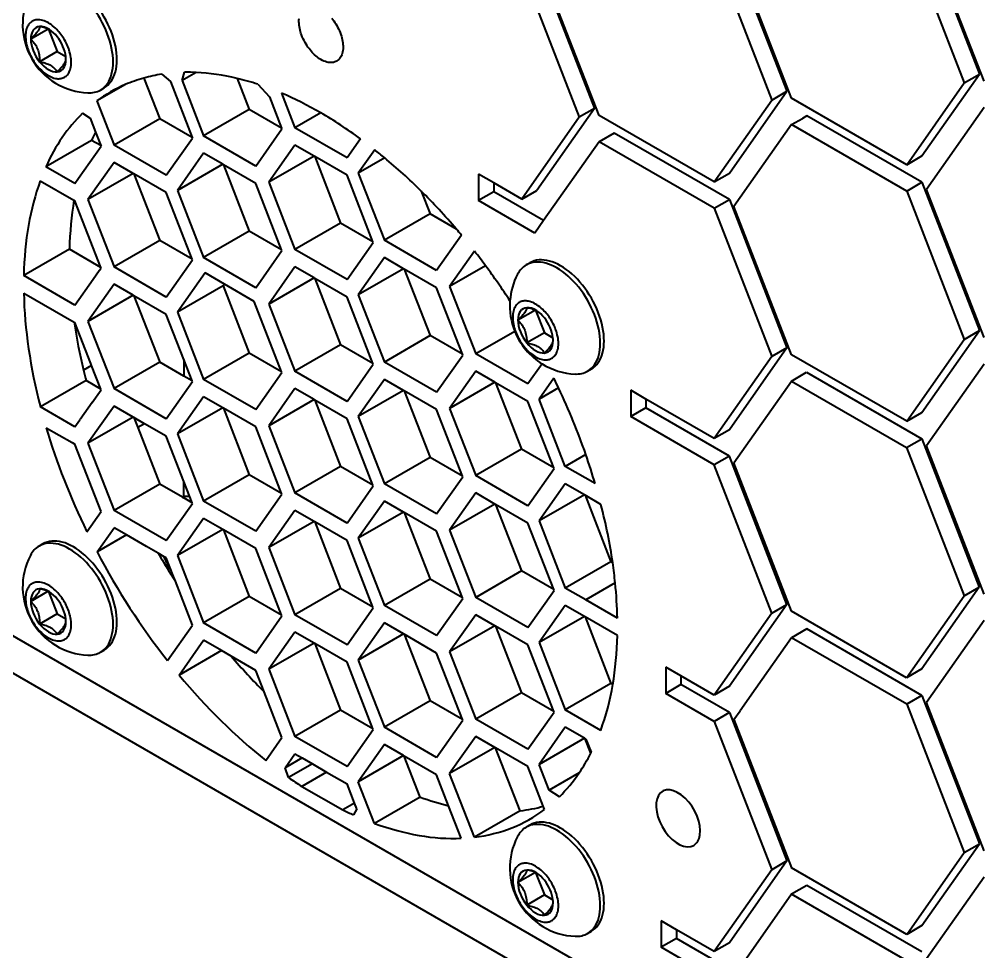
# Model space of a CAD drawing. Header units: millimetres. Extents: x 15 to 415, y 5 to 292.
# Drawn here: x 309.72 to 315.31, y 57.79 to 63.2 of the extents above; entities that cross this region are included whole.
import ezdxf

# ---------------------------------------------------------------- set-up
doc = ezdxf.new("R2010")
doc.units = ezdxf.units.MM
doc.layers.add('Geometries', color=7, linetype='Continuous')

msp = doc.modelspace()

# ---------------------------------------------------------------- linework, layer by layer
at = {"layer": 'Geometries', "linetype": 'Continuous', "lineweight": 40}
for p, q in [((316.4395, 55.5024), (301.0776, 64.3716)), ((314.958, 63.7461), (315.2923, 62.8846)), ((315.3187, 62.8438), (314.9845, 63.7053)), ((314.8696, 63.695), (315.2039, 62.8335)), ((313.7521, 63.5952), (314.0863, 62.7337)), ((313.8404, 63.6462), (314.1747, 62.7848)), ((314.2011, 62.744), (313.8669, 63.6055)), ((312.7228, 63.5464), (313.0571, 62.6849)), ((312.6344, 63.4954), (312.9687, 62.6339)), ((313.0836, 62.6441), (312.7493, 63.5056)), ((309.8856, 63.1463), (309.7846, 63.088)), ((309.8872, 63.1456), (309.8856, 63.1463)), ((309.8872, 63.1456), (309.9377, 63.0154)), ((309.9377, 63.0154), (309.8357, 62.9565)), ((309.9377, 63.0154), (309.9878, 62.9865)), ((310.5457, 62.884), (310.5953, 62.8413)), ((310.6631, 62.8466), (310.6776, 62.895)), ((310.7453, 62.894), (310.6631, 62.8466)), ((314.958, 62.409), (315.2923, 62.8846)), ((315.2039, 62.8335), (315.2923, 62.8846)), ((310.3335, 62.8237), (310.1687, 62.7285)), ((310.4416, 62.8617), (310.5334, 62.625)), ((310.5953, 62.8413), (310.7213, 62.5165)), ((310.6631, 62.8466), (310.7877, 62.5256)), ((310.9826, 62.8597), (311.0529, 62.6786)), ((311.1032, 62.8254), (311.1699, 62.7528)), ((314.8696, 62.358), (315.2039, 62.8335)), ((310.1888, 62.7921), (310.2106, 62.8048)), ((311.1699, 62.7528), (311.2407, 62.5702)), ((311.2401, 62.7739), (311.3181, 62.5729)), ((313.8404, 62.3092), (314.1747, 62.7848)), ((314.0863, 62.7337), (314.1747, 62.7848)), ((310.1687, 62.7285), (310.2682, 62.4719)), ((313.7521, 62.2582), (314.0863, 62.7337)), ((314.8696, 62.358), (314.2011, 62.744)), ((310.0849, 62.657), (310.1291, 62.6285)), ((311.0529, 62.6786), (310.7877, 62.5256)), ((311.2407, 62.5702), (311.0529, 62.6786)), ((311.4682, 62.6596), (311.3181, 62.5729)), ((313.0571, 62.6849), (312.7228, 62.2094)), ((313.0571, 62.6849), (312.9687, 62.6339)), ((313.7521, 62.2582), (313.0836, 62.6441)), ((314.2895, 62.6419), (314.2639, 62.6271)), ((314.958, 62.256), (314.2895, 62.6419)), ((315.3187, 62.6907), (314.9845, 62.2152)), ((310.1291, 62.6285), (310.1605, 62.5474)), ((310.5334, 62.625), (310.2682, 62.4719)), ((310.7213, 62.5165), (310.5334, 62.625)), ((312.9687, 62.6339), (312.6345, 62.1584)), ((314.2011, 62.5909), (313.8669, 62.1153)), ((314.2011, 62.5909), (314.2639, 62.6271)), ((314.8696, 62.2049), (314.2011, 62.5909)), ((310.1605, 62.5474), (310.1909, 62.4692)), ((311.0908, 62.3506), (311.2423, 62.5662)), ((311.2407, 62.5702), (311.2423, 62.5662)), ((311.6211, 62.398), (311.3181, 62.5729)), ((313.1719, 62.5421), (313.0836, 62.4911)), ((313.8404, 62.1561), (313.1719, 62.5421)), ((310.1379, 62.4998), (309.8727, 62.3467)), ((310.1909, 62.4692), (310.1379, 62.4998)), ((310.5713, 62.2969), (310.7228, 62.5125)), ((310.7213, 62.5165), (310.7228, 62.5125)), ((311.0908, 62.3506), (310.7877, 62.5256)), ((311.6988, 62.5084), (311.6211, 62.398)), ((313.0836, 62.4911), (312.762, 62.0337)), ((313.7521, 62.1051), (313.0836, 62.4911)), ((310.0623, 62.2799), (310.1925, 62.4651)), ((310.1909, 62.4692), (310.1925, 62.4651)), ((310.5713, 62.2969), (310.2682, 62.4719)), ((310.7877, 62.4245), (310.6362, 62.209)), ((310.8986, 62.3605), (310.7877, 62.4245)), ((311.3181, 62.4719), (311.1665, 62.2563)), ((311.429, 62.4079), (311.3181, 62.4719)), ((311.7813, 62.4455), (311.686, 62.31)), ((310.2682, 62.3709), (310.1167, 62.1553)), ((310.3792, 62.3068), (310.2682, 62.3709)), ((311.429, 62.4079), (311.1665, 62.2563)), ((311.4333, 62.4054), (311.429, 62.4079)), ((311.6211, 62.2969), (311.4333, 62.4054)), ((311.4333, 62.4054), (311.5832, 62.0189)), ((311.8392, 62.3984), (311.686, 62.31)), ((314.8696, 62.358), (314.958, 62.409)), ((310.0409, 62.2496), (309.8727, 62.3467)), ((310.3792, 62.3068), (310.1167, 62.1553)), ((310.3834, 62.3044), (310.3792, 62.3068)), ((310.8986, 62.3605), (310.6362, 62.209)), ((310.9029, 62.358), (310.8986, 62.3605)), ((311.0908, 62.2496), (310.9029, 62.358)), ((310.9029, 62.358), (311.0529, 61.9715)), ((311.686, 62.31), (311.8375, 61.9194)), ((313.7521, 62.2582), (313.8404, 62.3092)), ((309.8395, 62.2648), (310.0353, 62.1518)), ((310.0409, 62.2496), (310.0623, 62.2799)), ((310.5713, 62.1959), (310.3834, 62.3044)), ((310.3834, 62.3044), (310.5334, 61.9179)), ((311.2407, 61.863), (311.0908, 62.2496)), ((311.1665, 62.2563), (311.3181, 61.8658)), ((311.7711, 61.9104), (311.6211, 62.2969)), ((312.4719, 62.2522), (312.3836, 62.3032)), ((312.3836, 62.3032), (312.3836, 62.1501)), ((312.4719, 62.2522), (312.4719, 62.2012)), ((312.6345, 62.1584), (312.4719, 62.2522)), ((314.8696, 62.2049), (314.958, 62.256)), ((314.958, 62.256), (315.2923, 61.3945)), ((310.7213, 61.8094), (310.5713, 62.1959)), ((310.6362, 62.209), (310.7877, 61.8184)), ((312.0513, 62.2051), (312.1027, 62.0725)), ((312.4719, 62.2012), (312.3836, 62.1501)), ((312.762, 62.0337), (312.4719, 62.2012)), ((312.6345, 62.1584), (312.7228, 62.2094)), ((314.8696, 62.2049), (315.2039, 61.3434)), ((315.3187, 61.3537), (314.9845, 62.2152)), ((310.0353, 62.1518), (310.0409, 62.1485)), ((310.1909, 61.762), (310.0409, 62.1485)), ((310.1167, 62.1553), (310.2682, 61.7648)), ((312.711, 61.9611), (312.3836, 62.1501)), ((313.7521, 62.1051), (313.8404, 62.1561)), ((313.8404, 62.1561), (314.1747, 61.2947)), ((313.7521, 62.1051), (314.0863, 61.2436)), ((314.2011, 61.2538), (313.8669, 62.1153)), ((312.1027, 62.0725), (311.8375, 61.9194)), ((312.2559, 61.9841), (312.1027, 62.0725)), ((312.762, 62.0337), (312.711, 61.9611)), ((311.0529, 61.9715), (310.7877, 61.8184)), ((311.2407, 61.863), (311.0529, 61.9715)), ((311.5832, 62.0189), (311.3181, 61.8658)), ((311.7711, 61.9104), (311.5832, 62.0189)), ((310.5334, 61.9179), (310.2682, 61.7648)), ((310.7213, 61.8094), (310.5334, 61.9179)), ((312.1406, 61.7445), (311.8375, 61.9194)), ((312.2849, 61.9497), (312.1406, 61.7445)), ((310.0092, 61.8669), (309.744, 61.7139)), ((310.1909, 61.762), (310.0092, 61.8669)), ((311.0908, 61.6434), (311.2423, 61.859)), ((311.2423, 61.859), (311.2407, 61.863)), ((311.6211, 61.6908), (311.3181, 61.8658)), ((311.6211, 61.6908), (311.7727, 61.9064)), ((311.7727, 61.9064), (311.7711, 61.9104)), ((310.5713, 61.5898), (310.7228, 61.8054)), ((310.7228, 61.8054), (310.7213, 61.8094)), ((311.0908, 61.6434), (310.7877, 61.8184)), ((311.8375, 61.8184), (311.686, 61.6028)), ((311.9485, 61.7544), (311.8375, 61.8184)), ((312.3608, 61.8557), (312.2164, 61.6502)), ((310.1823, 61.7435), (310.1925, 61.758)), ((310.1925, 61.758), (310.1909, 61.762)), ((310.5713, 61.5898), (310.2682, 61.7648)), ((311.3181, 61.7648), (311.1665, 61.5492)), ((311.429, 61.7007), (311.3181, 61.7648)), ((311.9485, 61.7544), (311.686, 61.6028)), ((311.9527, 61.7519), (311.9485, 61.7544)), ((312.1406, 61.6434), (311.9527, 61.7519)), ((311.9527, 61.7519), (312.1027, 61.3654)), ((312.4254, 61.7709), (312.2164, 61.6502)), ((312.6609, 61.7762), (312.6828, 61.7888)), ((310.0409, 61.5424), (309.744, 61.7139)), ((310.0409, 61.5424), (310.1465, 61.6925)), ((310.1465, 61.6925), (310.1823, 61.7435)), ((310.7963, 61.7295), (310.6362, 61.5018)), ((310.9083, 61.6648), (310.7963, 61.7295)), ((311.429, 61.7007), (311.1665, 61.5492)), ((311.4333, 61.6982), (311.429, 61.7007)), ((311.6211, 61.5898), (311.4333, 61.6982)), ((311.4333, 61.6982), (311.5832, 61.3117)), ((310.2682, 61.6637), (310.1167, 61.4482)), ((310.3792, 61.5997), (310.2682, 61.6637)), ((310.9013, 61.6549), (310.6362, 61.5018)), ((310.9083, 61.6648), (310.9013, 61.6549)), ((310.9013, 61.6549), (311.0529, 61.2644)), ((311.0822, 61.5644), (310.9083, 61.6648)), ((312.2906, 61.2569), (312.1406, 61.6434)), ((312.2164, 61.6502), (312.3679, 61.2597)), ((309.7441, 61.6128), (310.0368, 61.4438)), ((310.3792, 61.5997), (310.1167, 61.4482)), ((310.3834, 61.5972), (310.3792, 61.5997)), ((310.5713, 61.4888), (310.3834, 61.5972)), ((310.3834, 61.5972), (310.5334, 61.2107)), ((311.7711, 61.2033), (311.6211, 61.5898)), ((311.686, 61.6028), (311.8375, 61.2123)), ((311.2407, 61.1559), (311.0822, 61.5644)), ((311.1665, 61.5492), (311.3181, 61.1586)), ((310.6733, 61.2259), (310.5713, 61.4888)), ((310.6362, 61.5018), (310.7877, 61.1113)), ((312.714, 61.5133), (312.613, 61.455)), ((312.7157, 61.5126), (312.7141, 61.5133)), ((312.7156, 61.5126), (312.7662, 61.3824)), ((310.0368, 61.4438), (310.0409, 61.4414)), ((310.1335, 61.2027), (310.0409, 61.4414)), ((310.1167, 61.4482), (310.2682, 61.0576)), ((312.1027, 61.3654), (311.8375, 61.2123)), ((312.2906, 61.2569), (312.1027, 61.3654)), ((312.5944, 61.3904), (312.3679, 61.2597)), ((312.7662, 61.3824), (312.6641, 61.3235)), ((312.7662, 61.3824), (312.8162, 61.3535)), ((314.958, 60.9189), (315.2923, 61.3945)), ((315.2039, 61.3434), (315.2923, 61.3945)), ((311.5832, 61.3117), (311.3181, 61.1586)), ((311.7711, 61.2033), (311.5832, 61.3117)), ((314.8696, 60.8679), (315.2039, 61.3434)), ((311.0529, 61.2644), (310.7877, 61.1113)), ((311.2407, 61.1559), (311.0529, 61.2644)), ((312.1406, 61.0373), (312.2921, 61.2529)), ((312.2921, 61.2529), (312.2906, 61.2569)), ((312.671, 61.0847), (312.3679, 61.2597)), ((314.0863, 61.2436), (313.752, 60.7681)), ((314.1747, 61.2947), (313.8404, 60.8191)), ((314.1747, 61.2947), (314.0863, 61.2436)), ((314.8696, 60.8679), (314.2011, 61.2538)), ((310.1377, 61.1919), (310.0906, 61.1646)), ((310.1377, 61.1919), (310.1335, 61.2027)), ((310.1909, 61.0549), (310.1377, 61.1919)), ((310.5334, 61.2107), (310.2682, 61.0576)), ((310.6733, 61.1299), (310.5334, 61.2107)), ((310.7213, 61.1022), (310.6733, 61.2259)), ((310.6733, 61.2259), (310.6733, 61.1299)), ((311.6211, 60.9837), (311.7727, 61.1992)), ((311.7727, 61.1992), (311.7711, 61.2033)), ((312.1406, 61.0373), (311.8375, 61.2123)), ((312.7532, 61.2017), (312.671, 61.0847)), ((315.3187, 61.2006), (314.9845, 60.725)), ((311.0908, 60.9363), (311.2423, 61.1519)), ((311.2423, 61.1519), (311.2407, 61.1559)), ((311.6211, 60.9837), (311.3181, 61.1586)), ((312.3679, 61.1586), (312.2164, 60.9431)), ((312.4788, 61.0946), (312.3679, 61.1586)), ((313.0172, 61.1591), (313.0391, 61.1718)), ((314.2001, 61.1014), (314.2885, 61.1524)), ((314.2885, 61.1524), (314.9569, 60.7665)), ((310.1056, 61.1041), (309.8404, 60.951)), ((310.1909, 61.0549), (310.1056, 61.1041)), ((310.5713, 60.8826), (310.7228, 61.0982)), ((310.7213, 61.1022), (310.6733, 61.1299)), ((310.7228, 61.0982), (310.7213, 61.1022)), ((311.0908, 60.9363), (310.7877, 61.1113)), ((311.8375, 61.1113), (311.686, 60.8957)), ((311.9485, 61.0472), (311.8375, 61.1113)), ((312.4788, 61.0946), (312.2164, 60.9431)), ((312.4831, 61.0921), (312.4788, 61.0946)), ((312.671, 60.9837), (312.4831, 61.0921)), ((312.4831, 61.0921), (312.6331, 60.7056)), ((312.8216, 61.1187), (312.7359, 60.9967)), ((313.8658, 60.6259), (314.2001, 61.1014)), ((314.2001, 61.1014), (314.8685, 60.7154)), ((310.1409, 60.9774), (310.1925, 61.0508)), ((310.1925, 61.0508), (310.1909, 61.0549)), ((310.5713, 60.8826), (310.2682, 61.0576)), ((311.3181, 61.0576), (311.1665, 60.842)), ((311.429, 60.9936), (311.3181, 61.0576)), ((311.9485, 61.0472), (311.686, 60.8957)), ((311.9527, 61.0448), (311.9485, 61.0472)), ((312.1406, 60.9363), (311.9527, 61.0448)), ((311.9527, 61.0448), (312.1027, 60.6582)), ((312.8488, 61.0619), (312.7359, 60.9967)), ((313.3558, 60.9968), (313.2674, 61.0479)), ((313.2674, 61.0479), (313.2674, 60.8948)), ((310.1409, 60.9774), (310.0713, 60.8784)), ((310.7877, 61.0102), (310.6362, 60.7947)), ((310.8986, 60.9462), (310.7877, 61.0102)), ((311.429, 60.9936), (311.1665, 60.842)), ((311.4333, 60.9911), (311.429, 60.9936)), ((311.6211, 60.8826), (311.4333, 60.9911)), ((311.4333, 60.9911), (311.5832, 60.6046)), ((312.8209, 60.5971), (312.671, 60.9837)), ((312.8874, 60.6062), (312.7359, 60.9967)), ((313.3558, 60.9968), (313.3558, 60.9458)), ((313.752, 60.7681), (313.3558, 60.9968)), ((310.0409, 60.8353), (309.8404, 60.951)), ((310.2682, 60.9566), (310.1167, 60.741)), ((310.3792, 60.8925), (310.2682, 60.9566)), ((310.8986, 60.9462), (310.6362, 60.7947)), ((310.9029, 60.9437), (310.8986, 60.9462)), ((311.0908, 60.8353), (310.9029, 60.9437)), ((310.9029, 60.9437), (311.0529, 60.5572)), ((312.2906, 60.5498), (312.1406, 60.9363)), ((312.2164, 60.9431), (312.3679, 60.5525)), ((313.3558, 60.9458), (313.2674, 60.8948)), ((313.8404, 60.666), (313.3558, 60.9458)), ((314.8696, 60.8679), (314.958, 60.9189)), ((310.0409, 60.8353), (310.07, 60.8767)), ((310.07, 60.8767), (310.0713, 60.8784)), ((310.3792, 60.8925), (310.1167, 60.741)), ((310.3834, 60.8901), (310.3792, 60.8925)), ((310.4457, 60.8541), (310.3834, 60.8901)), ((310.3834, 60.8901), (310.4062, 60.8313)), ((310.4457, 60.8541), (310.4062, 60.8313)), ((310.5713, 60.7816), (310.4457, 60.8541)), ((311.7711, 60.4961), (311.6211, 60.8826)), ((311.686, 60.8957), (311.8375, 60.5051)), ((313.752, 60.615), (313.2674, 60.8948)), ((309.8738, 60.8308), (310.0241, 60.744)), ((310.4062, 60.8313), (310.5334, 60.5036)), ((311.2407, 60.4487), (311.0908, 60.8353)), ((311.1665, 60.842), (311.3181, 60.4515)), ((313.8404, 60.8191), (313.752, 60.7681)), ((310.0241, 60.744), (310.0409, 60.7342)), ((310.1167, 60.741), (310.2682, 60.3505)), ((310.6733, 60.5187), (310.5713, 60.7816)), ((310.6362, 60.7947), (310.7877, 60.4041)), ((314.8685, 60.7154), (314.9569, 60.7665)), ((314.9569, 60.7665), (315.2912, 59.905)), ((310.1925, 60.3437), (310.0409, 60.7342)), ((312.6331, 60.7056), (312.3679, 60.5525)), ((312.8209, 60.5971), (312.6331, 60.7056)), ((314.8685, 60.7154), (315.2028, 59.8539)), ((315.3187, 59.8636), (314.9845, 60.725)), ((312.1027, 60.6582), (311.8375, 60.5051)), ((312.2906, 60.5498), (312.1027, 60.6582)), ((313.0069, 60.6751), (312.8874, 60.6062)), ((313.8404, 60.666), (313.752, 60.615)), ((314.1747, 59.8045), (313.8404, 60.666)), ((311.5832, 60.6046), (311.3181, 60.4515)), ((311.7711, 60.4961), (311.5832, 60.6046)), ((312.671, 60.3775), (312.8225, 60.5931)), ((312.8225, 60.5931), (312.8209, 60.5971)), ((313.0614, 60.5057), (312.8874, 60.6062)), ((314.0863, 59.7535), (313.752, 60.615)), ((314.2001, 59.7644), (313.8658, 60.6259)), ((310.7078, 60.4299), (310.6733, 60.5187)), ((310.6733, 60.4302), (310.6733, 60.5187)), ((311.0529, 60.5572), (310.7877, 60.4041)), ((311.2407, 60.4487), (311.0529, 60.5572)), ((312.1406, 60.3302), (312.2921, 60.5457)), ((312.2921, 60.5457), (312.2906, 60.5498)), ((312.671, 60.3775), (312.3679, 60.5525)), ((310.5334, 60.5036), (310.2682, 60.3505)), ((310.6648, 60.4277), (310.5334, 60.5036)), ((311.6211, 60.2765), (311.7727, 60.4921)), ((311.7727, 60.4921), (311.7711, 60.4961)), ((312.1406, 60.3302), (311.8375, 60.5051)), ((312.8874, 60.5051), (312.7359, 60.2896)), ((312.9983, 60.4411), (312.8874, 60.5051)), ((310.6648, 60.4277), (310.6733, 60.4228)), ((310.7213, 60.3951), (310.6733, 60.4228)), ((310.7213, 60.3951), (310.7078, 60.4299)), ((311.0908, 60.2291), (311.2423, 60.4447)), ((311.2423, 60.4447), (311.2407, 60.4487)), ((311.6211, 60.2765), (311.3181, 60.4515)), ((312.3679, 60.4515), (312.2164, 60.2359)), ((312.4788, 60.3874), (312.3679, 60.4515)), ((312.9983, 60.4411), (312.7359, 60.2896)), ((313.0026, 60.4386), (312.9983, 60.4411)), ((313.0946, 60.3855), (313.0026, 60.4386)), ((313.0026, 60.4386), (313.1526, 60.0521)), ((310.5713, 60.1755), (310.2682, 60.3505)), ((310.5713, 60.1755), (310.7228, 60.3911)), ((310.7228, 60.3911), (310.7213, 60.3951)), ((311.0908, 60.2291), (310.7877, 60.4041)), ((311.3181, 60.3505), (311.1665, 60.1349)), ((311.429, 60.2864), (311.3181, 60.3505)), ((311.8375, 60.4041), (311.686, 60.1885)), ((311.9485, 60.3401), (311.8375, 60.4041)), ((312.4788, 60.3874), (312.2164, 60.2359)), ((312.4831, 60.385), (312.4788, 60.3874)), ((312.671, 60.2765), (312.4831, 60.385)), ((312.4831, 60.385), (312.6331, 59.9985)), ((310.11, 60.2264), (310.1925, 60.3437)), ((310.7877, 60.3031), (310.6362, 60.0875)), ((310.8685, 60.2565), (310.7877, 60.3031)), ((311.9485, 60.3401), (311.686, 60.1885)), ((311.9527, 60.3376), (311.9485, 60.3401)), ((312.1406, 60.2291), (311.9527, 60.3376)), ((311.9527, 60.3376), (312.1027, 59.9511)), ((310.1695, 60.1091), (310.2682, 60.2494)), ((310.3405, 60.2077), (310.2682, 60.2494)), ((310.8986, 60.239), (310.6362, 60.0875)), ((310.8986, 60.239), (310.8685, 60.2565)), ((310.9029, 60.2366), (310.8986, 60.239)), ((311.429, 60.2864), (311.1665, 60.1349)), ((311.4333, 60.284), (311.429, 60.2864)), ((311.6211, 60.1755), (311.4333, 60.284)), ((311.4333, 60.284), (311.5832, 59.8974)), ((312.8209, 59.89), (312.671, 60.2765)), ((312.671, 60.2765), (312.671, 60.2765)), ((312.7359, 60.2896), (312.8874, 59.899)), ((310.3405, 60.2077), (310.1695, 60.1091)), ((310.4568, 60.1405), (310.3405, 60.2077)), ((311.0908, 60.1281), (310.9029, 60.2366)), ((310.9029, 60.2366), (311.0529, 59.8501)), ((311.686, 60.1885), (311.8375, 59.798)), ((312.2906, 59.8426), (312.1406, 60.2291)), ((312.2164, 60.2359), (312.3679, 59.8454)), ((309.8544, 60.1558), (309.8325, 60.1432)), ((310.5236, 60.102), (310.4568, 60.1405)), ((311.2407, 59.7416), (311.0908, 60.1281)), ((311.1665, 60.1349), (311.3181, 59.7443)), ((311.7711, 59.789), (311.6211, 60.1755)), ((310.5592, 60.0814), (310.5236, 60.102)), ((310.5713, 60.0745), (310.5592, 60.0814)), ((310.6133, 59.9661), (310.5713, 60.0745)), ((310.6362, 60.0875), (310.7877, 59.697)), ((313.1526, 60.0521), (312.8874, 59.899)), ((313.1629, 60.0461), (313.1526, 60.0521)), ((310.6082, 59.9632), (310.6133, 59.9661)), ((310.624, 59.9387), (310.6133, 59.9661)), ((312.6331, 59.9985), (312.3679, 59.8454)), ((312.8209, 59.89), (312.6331, 59.9985)), ((310.7228, 59.6839), (310.624, 59.9387)), ((312.1027, 59.9511), (311.8375, 59.798)), ((312.2906, 59.8426), (312.1027, 59.9511)), ((313.1774, 59.9287), (313.0067, 59.8301)), ((315.2912, 59.905), (314.9569, 59.4294)), ((315.2028, 59.8539), (315.2912, 59.905)), ((309.8856, 59.8803), (309.7846, 59.822)), ((309.8872, 59.8797), (309.8856, 59.8803)), ((309.8872, 59.8796), (309.9377, 59.7494)), ((311.0529, 59.8501), (310.7877, 59.697)), ((311.2407, 59.7416), (311.0529, 59.8501)), ((311.5832, 59.8974), (311.3181, 59.7443)), ((311.7711, 59.789), (311.5832, 59.8974)), ((312.671, 59.6704), (312.8225, 59.886)), ((312.8225, 59.886), (312.8209, 59.89)), ((313.0067, 59.8301), (312.8874, 59.899)), ((314.8685, 59.3784), (315.2028, 59.8539)), ((312.1406, 59.623), (311.8375, 59.798)), ((312.1406, 59.623), (312.2921, 59.8386)), ((312.2921, 59.8386), (312.2906, 59.8426)), ((312.671, 59.6704), (312.3679, 59.8454)), ((312.8874, 59.798), (312.7359, 59.5824)), ((312.9983, 59.7339), (312.8874, 59.798)), ((313.1901, 59.7245), (313.0067, 59.8301)), ((314.1747, 59.8045), (313.8404, 59.329)), ((314.0863, 59.7535), (314.1747, 59.8045)), ((309.9377, 59.7494), (309.8357, 59.6905)), ((309.9377, 59.7494), (309.9878, 59.7205)), ((311.0908, 59.522), (311.2423, 59.7376)), ((311.2423, 59.7376), (311.2407, 59.7416)), ((311.6211, 59.5694), (311.3181, 59.7443)), ((311.6211, 59.5694), (311.7727, 59.7849)), ((311.7727, 59.7849), (311.7711, 59.789)), ((312.3679, 59.7443), (312.2164, 59.5288)), ((312.4788, 59.6803), (312.3679, 59.7443)), ((314.0863, 59.7535), (313.752, 59.278)), ((314.8685, 59.3784), (314.2001, 59.7644)), ((310.5781, 59.4781), (310.7228, 59.6839)), ((311.0908, 59.522), (310.7877, 59.697)), ((311.8375, 59.697), (311.686, 59.4814)), ((311.9485, 59.6329), (311.8375, 59.697)), ((312.4788, 59.6803), (312.2164, 59.5288)), ((312.4831, 59.6778), (312.4788, 59.6803)), ((312.9983, 59.7339), (312.7359, 59.5824)), ((313.0026, 59.7315), (312.9983, 59.7339)), ((313.0026, 59.7315), (313.1526, 59.345)), ((313.19, 59.6233), (313.0026, 59.7315)), ((315.3187, 59.7105), (314.9845, 59.2349)), ((313.934, 57.1658), (309.6168, 59.6584)), ((311.3181, 59.6433), (311.1665, 59.4277)), ((311.429, 59.5793), (311.3181, 59.6433)), ((311.9485, 59.6329), (311.686, 59.4814)), ((311.9527, 59.6305), (311.9485, 59.6329)), ((312.1406, 59.522), (311.9527, 59.6305)), ((311.9527, 59.6305), (312.1027, 59.2439)), ((312.671, 59.5694), (312.4831, 59.6778)), ((312.4831, 59.6778), (312.6331, 59.2913)), ((314.2895, 59.6617), (314.2011, 59.6106)), ((314.958, 59.2757), (314.2895, 59.6617)), ((310.6459, 59.3942), (310.7877, 59.5959)), ((310.8915, 59.536), (310.7877, 59.5959)), ((311.429, 59.5793), (311.1665, 59.4277)), ((311.4333, 59.5768), (311.429, 59.5793)), ((311.6211, 59.4683), (311.4333, 59.5768)), ((311.4333, 59.5768), (311.5832, 59.1903)), ((312.8209, 59.1828), (312.671, 59.5694)), ((312.7359, 59.5824), (312.8874, 59.1919)), ((314.2011, 59.6106), (313.9941, 59.316)), ((314.8696, 59.2247), (314.2011, 59.6106)), ((310.1888, 59.5262), (310.2106, 59.5388)), ((310.8915, 59.536), (310.6459, 59.3942)), ((310.9483, 59.5032), (310.8915, 59.536)), ((312.2906, 59.1355), (312.1406, 59.522)), ((312.2164, 59.5288), (312.3679, 59.1382)), ((311.0908, 59.421), (310.9483, 59.5032)), ((311.7711, 59.0818), (311.6211, 59.4683)), ((311.686, 59.4814), (311.8375, 59.0908)), ((311.1388, 59.2972), (311.0908, 59.421)), ((311.1665, 59.4277), (311.3181, 59.0372)), ((313.4707, 59.4404), (313.4707, 59.2873)), ((313.5591, 59.3894), (313.4707, 59.4404)), ((314.9569, 59.4294), (314.8685, 59.3784)), ((313.1526, 59.345), (312.8874, 59.1919)), ((313.1635, 59.3387), (313.1526, 59.345)), ((313.5591, 59.3894), (313.5591, 59.3383)), ((313.752, 59.278), (313.5591, 59.3894)), ((311.2423, 59.0304), (311.1388, 59.2972)), ((312.6331, 59.2913), (312.3679, 59.1382)), ((312.8209, 59.1828), (312.6331, 59.2913)), ((313.5591, 59.3383), (313.4707, 59.2873)), ((313.8404, 59.1759), (313.5591, 59.3383)), ((313.8404, 59.329), (313.752, 59.278)), ((313.9941, 59.316), (313.9024, 59.1856)), ((312.1027, 59.2439), (311.8375, 59.0908)), ((312.2906, 59.1355), (312.1027, 59.2439)), ((313.7521, 59.1249), (313.4707, 59.2873)), ((314.958, 59.2757), (314.8696, 59.2247)), ((314.958, 59.2757), (315.2923, 58.4142)), ((315.3187, 58.3734), (314.9845, 59.2349)), ((311.5832, 59.1903), (311.3181, 59.0372)), ((311.7711, 59.0818), (311.5832, 59.1903)), ((312.671, 58.9632), (312.8225, 59.1788)), ((312.8225, 59.1788), (312.8209, 59.1828)), ((313.0937, 59.0728), (312.8874, 59.1919)), ((313.8669, 59.1351), (313.9024, 59.1856)), ((314.8696, 59.2247), (315.2039, 58.3632)), ((312.1406, 58.9159), (312.2921, 59.1314)), ((312.2921, 59.1314), (312.2906, 59.1355)), ((312.671, 58.9632), (312.3679, 59.1382)), ((313.8404, 59.1759), (313.7521, 59.1249)), ((313.7521, 59.1249), (314.0863, 58.2634)), ((313.8404, 59.1759), (314.1747, 58.3144)), ((313.8669, 59.1351), (314.2011, 58.2736)), ((311.6211, 58.8622), (311.7727, 59.0778)), ((311.7727, 59.0778), (311.7711, 59.0818)), ((312.1406, 58.9159), (311.8375, 59.0908)), ((312.8874, 59.0908), (312.7359, 58.8753)), ((312.9983, 59.0268), (312.8874, 59.0908)), ((311.149, 58.8976), (311.2423, 59.0304)), ((311.6211, 58.8622), (311.3181, 59.0372)), ((312.3679, 59.0372), (312.2164, 58.8216)), ((312.4788, 58.9731), (312.3679, 59.0372)), ((312.9983, 59.0268), (312.7359, 58.8753)), ((313.0026, 59.0243), (312.9983, 59.0268)), ((313.0066, 59.022), (313.0026, 59.0243)), ((313.0355, 58.9394), (313.0026, 59.0243)), ((313.0066, 59.022), (313.0388, 58.9458)), ((311.8375, 58.9898), (311.686, 58.7742)), ((311.9485, 58.9258), (311.8375, 58.9898)), ((312.4788, 58.9731), (312.2164, 58.8216)), ((312.4831, 58.9707), (312.4788, 58.9731)), ((312.671, 58.8622), (312.4831, 58.9707)), ((312.6249, 58.6051), (312.4831, 58.9707)), ((311.2615, 58.8557), (311.3181, 58.9362)), ((311.3595, 58.9123), (311.2615, 58.8557)), ((311.3181, 58.9362), (311.3595, 58.9123)), ((311.3595, 58.9123), (311.4192, 58.8778)), ((311.9485, 58.9258), (311.686, 58.7742)), ((311.9527, 58.9233), (311.9485, 58.9258)), ((312.1406, 58.8148), (311.9527, 58.9233)), ((312.0451, 58.6853), (311.9527, 58.9233)), ((311.2816, 58.7984), (311.2615, 58.8557)), ((311.4192, 58.8778), (311.2816, 58.7984)), ((311.4192, 58.8778), (311.5018, 58.8301)), ((312.7602, 58.6321), (312.671, 58.8622)), ((312.7942, 58.7249), (312.7359, 58.8753)), ((311.5018, 58.8301), (311.3578, 58.7469)), ((311.5018, 58.8301), (311.6211, 58.7612)), ((312.2104, 58.6349), (312.1406, 58.8148)), ((312.3598, 58.4519), (312.2164, 58.8216)), ((312.9681, 58.8253), (312.7942, 58.7249)), ((311.3578, 58.7469), (311.5969, 58.6105)), ((311.6645, 58.6495), (311.6211, 58.7612)), ((311.7799, 58.5322), (311.686, 58.7742)), ((312.0451, 58.6853), (311.7799, 58.5322)), ((312.8533, 58.687), (312.7942, 58.7249)), ((311.6645, 58.6495), (311.5969, 58.6105)), ((311.6774, 58.6163), (311.6645, 58.6495)), ((312.2838, 58.4459), (312.2104, 58.6349)), ((312.7676, 58.6131), (312.7602, 58.6321)), ((311.6774, 58.6163), (311.6573, 58.5821)), ((312.6249, 58.6051), (312.36, 58.4522)), ((312.6252, 58.6053), (312.6249, 58.6051)), ((312.6828, 58.5228), (312.6609, 58.5102)), ((312.3598, 58.4519), (312.36, 58.4522)), ((314.958, 57.9387), (315.2923, 58.4142)), ((315.2039, 58.3632), (315.2923, 58.4142)), ((314.8696, 57.8877), (315.2039, 58.3632)), ((314.1747, 58.3144), (313.8404, 57.8389)), ((314.1747, 58.3144), (314.0863, 58.2634)), ((312.714, 58.2473), (312.613, 58.189)), ((312.7157, 58.2467), (312.7141, 58.2473)), ((312.7156, 58.2467), (312.7662, 58.1165)), ((314.0863, 58.2634), (313.752, 57.7879)), ((314.8696, 57.8877), (314.2011, 58.2736)), ((314.2895, 58.1716), (314.2011, 58.1205)), ((314.958, 57.7856), (314.2895, 58.1716)), ((315.3187, 58.2204), (314.9845, 57.7448)), ((312.7662, 58.1165), (312.6641, 58.0575)), ((312.7662, 58.1165), (312.8162, 58.0875)), ((314.2011, 58.1205), (313.8669, 57.645)), ((314.8696, 57.7346), (314.2011, 58.1205)), ((313.5326, 57.9146), (313.4442, 57.9656)), ((313.4442, 57.9656), (313.4442, 57.8125)), ((313.0172, 57.8932), (313.0391, 57.9058)), ((313.5326, 57.9146), (313.5326, 57.8635)), ((313.752, 57.7879), (313.5326, 57.9146)), ((314.958, 57.9387), (314.8696, 57.8877)), ((313.5326, 57.8635), (313.4442, 57.8125)), ((313.8404, 57.6858), (313.5326, 57.8635)), ((313.8404, 57.8389), (313.752, 57.7879)), ((313.752, 57.6348), (313.4442, 57.8125))]:
    msp.add_line(p, q, dxfattribs=at)
at = {"layer": 'Geometries', "linetype": 'Continuous', "lineweight": 40, "flags": 128}
for points in [[(310.0193, 62.9525), (310.019, 62.9618), (310.0183, 62.9715), (310.0171, 62.9817), (310.0153, 62.9922), (310.0129, 63.0031), (310.01, 63.0143), (310.0074, 63.0228), (310.0045, 63.0314), (310.0012, 63.0401), (309.9977, 63.0488), (309.9938, 63.0575), (309.9896, 63.0662), (309.9852, 63.0747), (309.9804, 63.0832), (309.9755, 63.0915), (309.9702, 63.0997), (309.9648, 63.1076), (309.9592, 63.1153), (309.9535, 63.1228), (309.9476, 63.1299), (309.9416, 63.1368), (309.9355, 63.1433), (309.9273, 63.1514), (309.919, 63.1589), (309.9108, 63.1657), (309.9026, 63.1719), (309.8946, 63.1773), (309.8867, 63.1822), (309.8788, 63.1865), (309.8707, 63.1903), (309.8626, 63.1936), (309.8543, 63.1962), (309.8461, 63.1983), (309.8379, 63.1996), (309.8318, 63.2001), (309.8258, 63.2002), (309.8199, 63.1999), (309.8141, 63.1991), (309.8085, 63.1979), (309.8031, 63.1962), (309.7979, 63.1941), (309.7929, 63.1915), (309.7882, 63.1885), (309.7838, 63.185), (309.7796, 63.1812), (309.7757, 63.1769), (309.7722, 63.1723), (309.7689, 63.1674), (309.766, 63.1621), (309.7634, 63.1566), (309.7605, 63.1488), (309.7581, 63.1407), (309.7563, 63.1322), (309.7551, 63.1235), (309.7543, 63.1146), (309.7541, 63.1056), (309.7543, 63.0964), (309.7551, 63.0867), (309.7563, 63.0765), (309.7581, 63.066), (309.7605, 63.0551), (309.7634, 63.0439), (309.766, 63.0354), (309.7689, 63.0268), (309.7722, 63.0181), (309.7757, 63.0094), (309.7796, 63.0007), (309.7838, 62.992), (309.7882, 62.9834), (309.7929, 62.975), (309.7979, 62.9666), (309.8031, 62.9585), (309.8085, 62.9505), (309.8141, 62.9428), (309.8199, 62.9354), (309.8258, 62.9283), (309.8318, 62.9214), (309.8379, 62.9149), (309.8461, 62.9068), (309.8543, 62.8993), (309.8626, 62.8925), (309.8707, 62.8863), (309.8788, 62.8808), (309.8867, 62.876), (309.8946, 62.8717), (309.9026, 62.8679), (309.9108, 62.8646), (309.919, 62.8619), (309.9273, 62.8599), (309.9355, 62.8586), (309.9416, 62.858), (309.9476, 62.8579), (309.9535, 62.8583), (309.9592, 62.8591), (309.9648, 62.8603), (309.9702, 62.862), (309.9755, 62.8641), (309.9804, 62.8667), (309.9852, 62.8697), (309.9896, 62.8732), (309.9938, 62.877), (309.9977, 62.8812), (310.0012, 62.8858), (310.0045, 62.8908), (310.0074, 62.896), (310.01, 62.9016), (310.0129, 62.9093), (310.0153, 62.9175), (310.0171, 62.926), (310.0183, 62.9347), (310.019, 62.9436), (310.0193, 62.9525)], [(311.5604, 62.9598), (311.556, 62.9575), (311.5496, 62.9549), (311.5428, 62.9529), (311.5367, 62.9518), (311.5304, 62.9512), (311.5238, 62.9512), (311.5171, 62.9517), (311.5103, 62.9527), (311.5033, 62.9543), (311.495, 62.9569), (311.4865, 62.9602), (311.478, 62.9641), (311.4694, 62.9688), (311.4609, 62.974), (311.4537, 62.979), (311.4465, 62.9844), (311.4394, 62.9902), (311.4324, 62.9965), (311.4255, 63.0031), (311.4188, 63.01), (311.4123, 63.0173), (311.406, 63.0249), (311.3998, 63.0328), (311.3939, 63.041), (311.3882, 63.0494), (311.3828, 63.058), (311.3767, 63.0685), (311.371, 63.0792), (311.3657, 63.0901), (311.3609, 63.1011), (311.3566, 63.1121), (311.3533, 63.1216), (311.3504, 63.131), (311.3479, 63.1404), (311.3458, 63.1498), (311.3442, 63.159), (311.3429, 63.168), (311.3419, 63.1783), (311.3415, 63.1883), (311.3417, 63.1981), (311.3424, 63.2075)], [(311.532, 63.2098), (311.5383, 63.2018), (311.5444, 63.1935), (311.5502, 63.185), (311.5558, 63.1762), (311.5611, 63.1672), (311.5661, 63.1581), (311.5714, 63.1475), (311.5763, 63.1367), (311.5808, 63.1258), (311.5847, 63.1149), (311.5882, 63.1041), (311.5908, 63.0946), (311.593, 63.0853), (311.5948, 63.076), (311.5961, 63.0668), (311.5971, 63.0578), (311.5976, 63.0491), (311.5977, 63.0393), (311.5972, 63.0298), (311.5961, 63.0207), (311.5946, 63.012), (311.5925, 63.0038), (311.5902, 62.997), (311.5875, 62.9906), (311.5845, 62.9847), (311.581, 62.9791), (311.5772, 62.9741), (311.5731, 62.9695), (311.5678, 62.9648), (311.5621, 62.9609), (311.5604, 62.9598)], [(309.8357, 63.1606), (309.8355, 63.1581), (309.8352, 63.1555), (309.8345, 63.1529), (309.8337, 63.1503), (309.8326, 63.1475), (309.831, 63.1439), (309.829, 63.1402), (309.8266, 63.1363), (309.8238, 63.1322), (309.8206, 63.1279), (309.8171, 63.1233), (309.813, 63.1184), (309.8085, 63.1132), (309.8045, 63.1087), (309.8002, 63.104), (309.7954, 63.099), (309.7903, 63.0937), (309.7846, 63.088)], [(309.8856, 63.1463), (309.8806, 63.1484), (309.873, 63.1511), (309.8665, 63.1532), (309.8595, 63.1552), (309.8521, 63.1571), (309.8442, 63.1589), (309.8357, 63.1606)], [(309.8935, 63.1427), (309.8877, 63.1455), (309.8872, 63.1456)], [(309.7846, 63.088), (309.7903, 63.0822), (309.7954, 63.0764), (309.8002, 63.0707), (309.8045, 63.065), (309.8085, 63.0594), (309.813, 63.0522), (309.8171, 63.045), (309.8206, 63.0377), (309.8238, 63.0301), (309.8266, 63.0224), (309.829, 63.0144), (309.831, 63.006), (309.8326, 62.9972), (309.8337, 62.9898), (309.8345, 62.9821), (309.8352, 62.974), (309.8355, 62.9655), (309.8357, 62.9565)], [(309.8357, 62.9565), (309.8442, 62.9548), (309.8521, 62.9529), (309.8595, 62.951), (309.8665, 62.9491), (309.873, 62.947), (309.8806, 62.9442), (309.8877, 62.9413), (309.8942, 62.9382), (309.9004, 62.9349)], [(309.9004, 62.9349), (309.9061, 62.9314), (309.9115, 62.9276), (309.913, 62.9264)], [(309.913, 62.9264), (309.9165, 62.9235), (309.9212, 62.9191), (309.9248, 62.9154), (309.9283, 62.9114), (309.9316, 62.9071), (309.9347, 62.9025), (309.9377, 62.8976)], [(309.9377, 62.8976), (309.9434, 62.9033), (309.9485, 62.9086), (309.9533, 62.9136), (309.9576, 62.9183), (309.9616, 62.9227), (309.9661, 62.928), (309.9702, 62.9328), (309.9737, 62.9374), (309.9769, 62.9418), (309.9797, 62.9459), (309.9821, 62.9498), (309.9841, 62.9535), (309.9857, 62.957), (309.9868, 62.9598), (309.9876, 62.9625), (309.9882, 62.9651), (309.9886, 62.9677), (309.9887, 62.9702)], [(312.8477, 61.3195), (312.8475, 61.3288), (312.8467, 61.3385), (312.8455, 61.3487), (312.8437, 61.3592), (312.8413, 61.3701), (312.8384, 61.3813), (312.8358, 61.3898), (312.8329, 61.3984), (312.8296, 61.4071), (312.8261, 61.4158), (312.8222, 61.4245), (312.818, 61.4332), (312.8136, 61.4417), (312.8089, 61.4502), (312.8039, 61.4586), (312.7987, 61.4667), (312.7933, 61.4746), (312.7877, 61.4823), (312.7819, 61.4898), (312.776, 61.4969), (312.77, 61.5038), (312.7639, 61.5103), (312.7557, 61.5184), (312.7475, 61.5259), (312.7392, 61.5327), (312.7311, 61.5389), (312.723, 61.5444), (312.7151, 61.5492), (312.7072, 61.5535), (312.6992, 61.5573), (312.691, 61.5606), (312.6828, 61.5632), (312.6745, 61.5653), (312.6663, 61.5666), (312.6602, 61.5671), (312.6542, 61.5672), (312.6483, 61.5669), (312.6426, 61.5661), (312.637, 61.5649), (312.6315, 61.5632), (312.6263, 61.5611), (312.6214, 61.5585), (312.6166, 61.5555), (312.6122, 61.552), (312.608, 61.5482), (312.6041, 61.5439), (312.6006, 61.5393), (312.5973, 61.5344), (312.5944, 61.5292), (312.5918, 61.5236), (312.5889, 61.5158), (312.5865, 61.5077), (312.5847, 61.4992), (312.5835, 61.4905), (312.5828, 61.4816), (312.5825, 61.4726), (312.5828, 61.4634), (312.5835, 61.4537), (312.5847, 61.4435), (312.5865, 61.433), (312.5889, 61.4221), (312.5918, 61.4109), (312.5944, 61.4024), (312.5973, 61.3938), (312.6006, 61.3851), (312.6041, 61.3764), (312.608, 61.3677), (312.6122, 61.359), (312.6166, 61.3504), (312.6214, 61.342), (312.6263, 61.3336), (312.6315, 61.3255), (312.637, 61.3175), (312.6426, 61.3098), (312.6483, 61.3024), (312.6542, 61.2953), (312.6602, 61.2884), (312.6663, 61.2819), (312.6745, 61.2738), (312.6828, 61.2663), (312.691, 61.2595), (312.6992, 61.2533), (312.7072, 61.2478), (312.7151, 61.243), (312.723, 61.2387), (312.7311, 61.2349), (312.7392, 61.2316), (312.7475, 61.229), (312.7557, 61.2269), (312.7639, 61.2256), (312.77, 61.225), (312.776, 61.2249), (312.7819, 61.2253), (312.7877, 61.2261), (312.7933, 61.2273), (312.7987, 61.229), (312.8039, 61.2311), (312.8089, 61.2337), (312.8136, 61.2367), (312.818, 61.2402), (312.8222, 61.244), (312.8261, 61.2483), (312.8296, 61.2528), (312.8329, 61.2578), (312.8358, 61.263), (312.8384, 61.2686), (312.8413, 61.2763), (312.8437, 61.2845), (312.8455, 61.293), (312.8467, 61.3017), (312.8475, 61.3106), (312.8477, 61.3195)], [(312.6641, 61.5276), (312.664, 61.5251), (312.6636, 61.5226), (312.663, 61.5199), (312.6621, 61.5173), (312.6611, 61.5145), (312.6594, 61.5109), (312.6574, 61.5072), (312.655, 61.5033), (312.6522, 61.4992), (312.6491, 61.4949), (312.6455, 61.4903), (312.6415, 61.4854), (312.6369, 61.4802), (312.633, 61.4758), (312.6286, 61.471), (312.6239, 61.466), (312.6187, 61.4607), (312.613, 61.455)], [(312.7141, 61.5133), (312.709, 61.5154), (312.7014, 61.5181), (312.6949, 61.5202), (312.688, 61.5222), (312.6805, 61.5241), (312.6726, 61.5259), (312.6641, 61.5276)], [(312.722, 61.5097), (312.7161, 61.5125), (312.7157, 61.5126)], [(312.613, 61.455), (312.6187, 61.4492), (312.6239, 61.4434), (312.6286, 61.4377), (312.633, 61.432), (312.6369, 61.4264), (312.6415, 61.4192), (312.6455, 61.412), (312.6491, 61.4047), (312.6522, 61.3972), (312.655, 61.3894), (312.6574, 61.3814), (312.6594, 61.373), (312.6611, 61.3642), (312.6621, 61.3568), (312.663, 61.3491), (312.6636, 61.3411), (312.664, 61.3325), (312.6641, 61.3235)], [(312.6641, 61.3235), (312.6726, 61.3218), (312.6805, 61.3199), (312.688, 61.318), (312.6949, 61.3161), (312.7014, 61.314), (312.709, 61.3112), (312.7161, 61.3083), (312.7227, 61.3052), (312.7288, 61.3019)], [(312.7288, 61.3019), (312.7345, 61.2984), (312.7399, 61.2946), (312.7415, 61.2934)], [(312.7661, 61.2646), (312.7718, 61.2703), (312.777, 61.2756), (312.7817, 61.2806), (312.7861, 61.2853), (312.79, 61.2897), (312.7946, 61.295), (312.7986, 61.2998), (312.8022, 61.3044), (312.8053, 61.3088), (312.8076, 61.312)], [(312.8076, 61.312), (312.8081, 61.3129), (312.8105, 61.3168), (312.8125, 61.3205), (312.8142, 61.3241), (312.8152, 61.3268), (312.8161, 61.3295), (312.8167, 61.3321), (312.817, 61.3347), (312.8172, 61.3372)], [(312.7415, 61.2934), (312.7449, 61.2905), (312.7497, 61.2861), (312.7533, 61.2824), (312.7567, 61.2784), (312.76, 61.2741), (312.7631, 61.2695), (312.7661, 61.2646)], [(310.0193, 59.6866), (310.019, 59.6958), (310.0183, 59.7055), (310.0171, 59.7157), (310.0153, 59.7262), (310.0129, 59.7371), (310.01, 59.7483), (310.0074, 59.7568), (310.0045, 59.7654), (310.0012, 59.7741), (309.9977, 59.7828), (309.9938, 59.7915), (309.9896, 59.8002), (309.9852, 59.8088), (309.9804, 59.8172), (309.9755, 59.8256), (309.9702, 59.8337), (309.9648, 59.8417), (309.9592, 59.8494), (309.9535, 59.8568), (309.9476, 59.8639), (309.9416, 59.8708), (309.9355, 59.8773), (309.9273, 59.8854), (309.919, 59.8929), (309.9108, 59.8997), (309.9026, 59.9059), (309.8946, 59.9114), (309.8867, 59.9162), (309.8788, 59.9205), (309.8707, 59.9243), (309.8626, 59.9276), (309.8543, 59.9302), (309.8461, 59.9323), (309.8379, 59.9336), (309.8318, 59.9341), (309.8258, 59.9343), (309.8199, 59.9339), (309.8141, 59.9331), (309.8085, 59.9319), (309.8031, 59.9302), (309.7979, 59.9281), (309.7929, 59.9255), (309.7882, 59.9225), (309.7838, 59.919), (309.7796, 59.9152), (309.7757, 59.9109), (309.7722, 59.9063), (309.7689, 59.9014), (309.766, 59.8962), (309.7634, 59.8906), (309.7605, 59.8829), (309.7581, 59.8747), (309.7563, 59.8662), (309.7551, 59.8575), (309.7543, 59.8486), (309.7541, 59.8396), (309.7543, 59.8304), (309.7551, 59.8207), (309.7563, 59.8105), (309.7581, 59.8), (309.7605, 59.7891), (309.7634, 59.7779), (309.766, 59.7694), (309.7689, 59.7608), (309.7722, 59.7521), (309.7757, 59.7434), (309.7796, 59.7347), (309.7838, 59.726), (309.7882, 59.7175), (309.7929, 59.709), (309.7979, 59.7006), (309.8031, 59.6925), (309.8085, 59.6846), (309.8141, 59.6769), (309.8199, 59.6694), (309.8258, 59.6623), (309.8318, 59.6554), (309.8379, 59.6489), (309.8461, 59.6408), (309.8543, 59.6333), (309.8626, 59.6265), (309.8707, 59.6203), (309.8788, 59.6148), (309.8867, 59.61), (309.8946, 59.6057), (309.9026, 59.6019), (309.9108, 59.5986), (309.919, 59.596), (309.9273, 59.5939), (309.9355, 59.5926), (309.9416, 59.5921), (309.9476, 59.592), (309.9535, 59.5923), (309.9592, 59.5931), (309.9648, 59.5943), (309.9702, 59.596), (309.9755, 59.5981), (309.9804, 59.6007), (309.9852, 59.6037), (309.9896, 59.6072), (309.9938, 59.611), (309.9977, 59.6153), (310.0012, 59.6199), (310.0045, 59.6248), (310.0074, 59.63), (310.01, 59.6356), (310.0129, 59.6434), (310.0153, 59.6515), (310.0171, 59.66), (310.0183, 59.6687), (310.019, 59.6776), (310.0193, 59.6866)], [(309.8357, 59.8946), (309.8355, 59.8921), (309.8352, 59.8896), (309.8345, 59.8869), (309.8337, 59.8843), (309.8326, 59.8815), (309.831, 59.8779), (309.829, 59.8742), (309.8266, 59.8703), (309.8238, 59.8662), (309.8206, 59.8619), (309.8171, 59.8573), (309.813, 59.8524), (309.8085, 59.8472), (309.8045, 59.8428), (309.8002, 59.8381), (309.7954, 59.8331), (309.7903, 59.8277), (309.7846, 59.822)], [(309.8856, 59.8803), (309.8806, 59.8824), (309.873, 59.8851), (309.8665, 59.8872), (309.8595, 59.8892), (309.8521, 59.8911), (309.8442, 59.8929), (309.8357, 59.8946)], [(309.8935, 59.8767), (309.8877, 59.8795), (309.8872, 59.8797)], [(309.7846, 59.822), (309.7903, 59.8162), (309.7954, 59.8104), (309.8002, 59.8047), (309.8045, 59.799), (309.8085, 59.7934), (309.813, 59.7862), (309.8171, 59.779), (309.8206, 59.7717), (309.8238, 59.7642), (309.8266, 59.7564), (309.829, 59.7484), (309.831, 59.74), (309.8326, 59.7312), (309.8337, 59.7239), (309.8345, 59.7162), (309.8352, 59.7081), (309.8355, 59.6995), (309.8357, 59.6905)], [(309.8357, 59.6905), (309.8442, 59.6888), (309.8521, 59.687), (309.8595, 59.6851), (309.8665, 59.6831), (309.873, 59.681), (309.8806, 59.6783), (309.8877, 59.6753), (309.8942, 59.6722), (309.9004, 59.6689)], [(309.9377, 59.6316), (309.9434, 59.6373), (309.9485, 59.6426), (309.9533, 59.6476), (309.9576, 59.6523), (309.9616, 59.6568), (309.9661, 59.662), (309.9702, 59.6669), (309.9737, 59.6714), (309.9769, 59.6758), (309.9797, 59.6799), (309.9821, 59.6838), (309.9841, 59.6875), (309.9857, 59.6911), (309.9868, 59.6938), (309.9876, 59.6965), (309.9882, 59.6991), (309.9886, 59.7017), (309.9887, 59.7042)], [(309.9004, 59.6689), (309.9061, 59.6654), (309.9115, 59.6616), (309.913, 59.6604)], [(309.913, 59.6604), (309.9165, 59.6575), (309.9212, 59.6531), (309.9248, 59.6494), (309.9283, 59.6454), (309.9316, 59.6411), (309.9347, 59.6365), (309.9377, 59.6316)], [(312.8477, 58.0536), (312.8475, 58.0628), (312.8467, 58.0725), (312.8455, 58.0827), (312.8437, 58.0932), (312.8413, 58.1041), (312.8384, 58.1153), (312.8358, 58.1238), (312.8329, 58.1324), (312.8296, 58.1411), (312.8261, 58.1498), (312.8222, 58.1585), (312.818, 58.1672), (312.8136, 58.1758), (312.8089, 58.1842), (312.8039, 58.1926), (312.7987, 58.2007), (312.7933, 58.2087), (312.7877, 58.2164), (312.7819, 58.2238), (312.776, 58.2309), (312.77, 58.2378), (312.7639, 58.2443), (312.7557, 58.2524), (312.7475, 58.2599), (312.7392, 58.2667), (312.7311, 58.2729), (312.723, 58.2784), (312.7151, 58.2832), (312.7072, 58.2875), (312.6992, 58.2913), (312.691, 58.2946), (312.6828, 58.2973), (312.6745, 58.2993), (312.6663, 58.3006), (312.6602, 58.3012), (312.6542, 58.3013), (312.6483, 58.3009), (312.6426, 58.3001), (312.637, 58.2989), (312.6315, 58.2972), (312.6263, 58.2951), (312.6214, 58.2925), (312.6166, 58.2895), (312.6122, 58.286), (312.608, 58.2822), (312.6041, 58.278), (312.6006, 58.2734), (312.5973, 58.2684), (312.5944, 58.2632), (312.5918, 58.2576), (312.5889, 58.2499), (312.5865, 58.2417), (312.5847, 58.2332), (312.5835, 58.2245), (312.5828, 58.2156), (312.5825, 58.2067), (312.5828, 58.1974), (312.5835, 58.1877), (312.5847, 58.1775), (312.5865, 58.167), (312.5889, 58.1561), (312.5918, 58.1449), (312.5944, 58.1364), (312.5973, 58.1278), (312.6006, 58.1191), (312.6041, 58.1104), (312.608, 58.1017), (312.6122, 58.093), (312.6166, 58.0845), (312.6214, 58.076), (312.6263, 58.0677), (312.6315, 58.0595), (312.637, 58.0516), (312.6426, 58.0439), (312.6483, 58.0364), (312.6542, 58.0293), (312.6602, 58.0224), (312.6663, 58.0159), (312.6745, 58.0078), (312.6828, 58.0003), (312.691, 57.9935), (312.6992, 57.9873), (312.7072, 57.9819), (312.7151, 57.977), (312.723, 57.9727), (312.7311, 57.9689), (312.7392, 57.9656), (312.7475, 57.963), (312.7557, 57.9609), (312.7639, 57.9596), (312.77, 57.9591), (312.776, 57.959), (312.7819, 57.9593), (312.7877, 57.9601), (312.7933, 57.9613), (312.7987, 57.963), (312.8039, 57.9651), (312.8089, 57.9677), (312.8136, 57.9707), (312.818, 57.9742), (312.8222, 57.978), (312.8261, 57.9823), (312.8296, 57.9869), (312.8329, 57.9918), (312.8358, 57.997), (312.8384, 58.0026), (312.8413, 58.0104), (312.8437, 58.0185), (312.8455, 58.027), (312.8467, 58.0357), (312.8475, 58.0446), (312.8477, 58.0536)], [(312.6641, 58.2616), (312.664, 58.2591), (312.6636, 58.2566), (312.663, 58.254), (312.6621, 58.2513), (312.6611, 58.2485), (312.6594, 58.245), (312.6574, 58.2412), (312.655, 58.2373), (312.6522, 58.2332), (312.6491, 58.2289), (312.6455, 58.2243), (312.6415, 58.2194), (312.6369, 58.2142), (312.633, 58.2098), (312.6286, 58.2051), (312.6239, 58.2001), (312.6187, 58.1947), (312.613, 58.189)], [(312.7141, 58.2473), (312.709, 58.2494), (312.7014, 58.2521), (312.6949, 58.2542), (312.688, 58.2562), (312.6805, 58.2581), (312.6726, 58.2599), (312.6641, 58.2616)], [(312.722, 58.2437), (312.7161, 58.2465), (312.7157, 58.2467)], [(312.613, 58.189), (312.6187, 58.1832), (312.6239, 58.1774), (312.6286, 58.1717), (312.633, 58.1661), (312.6369, 58.1604), (312.6415, 58.1532), (312.6455, 58.146), (312.6491, 58.1387), (312.6522, 58.1312), (312.655, 58.1234), (312.6574, 58.1154), (312.6594, 58.107), (312.6611, 58.0982), (312.6621, 58.0909), (312.663, 58.0832), (312.6636, 58.0751), (312.664, 58.0665), (312.6641, 58.0575)], [(312.7661, 57.9986), (312.7718, 58.0043), (312.777, 58.0096), (312.7817, 58.0146), (312.7861, 58.0193), (312.79, 58.0238), (312.7946, 58.029), (312.7986, 58.0339), (312.8022, 58.0384), (312.8053, 58.0428), (312.8081, 58.0469), (312.8105, 58.0508), (312.8125, 58.0545), (312.8142, 58.0581), (312.8152, 58.0608), (312.8161, 58.0635), (312.8167, 58.0661), (312.817, 58.0687), (312.8172, 58.0712)], [(312.6641, 58.0575), (312.6726, 58.0558), (312.6805, 58.054), (312.688, 58.0521), (312.6949, 58.0501), (312.7014, 58.048), (312.709, 58.0453), (312.7161, 58.0423), (312.7227, 58.0392), (312.7288, 58.0359)], [(312.7288, 58.0359), (312.7345, 58.0324), (312.7399, 58.0286), (312.7415, 58.0274)], [(312.7415, 58.0274), (312.7449, 58.0245), (312.7497, 58.0202), (312.7533, 58.0164), (312.7567, 58.0124), (312.76, 58.0081), (312.7631, 58.0035), (312.7661, 57.9986)]]:
    msp.add_lwpolyline(points, dxfattribs=at)
at = {"layer": 'Geometries', "linetype": 'Continuous', "lineweight": 40}
for centre, start, end in [((310.1337, 63.1717), 152.521, 267.479), ((312.9621, 61.5387), 152.521, 175.8185), ((312.9621, 61.5387), 175.8185, 201.9628), ((312.9621, 61.5387), 201.9628, 238.2064), ((312.9621, 61.5387), 238.2064, 267.479), ((310.1337, 59.9057), 152.521, 267.479), ((312.9621, 58.2727), 152.521, 267.479)]:
    msp.add_arc(centre, 0.3965, start, end, dxfattribs=at)
for centre, major_axis, start_param, end_param in [((310.0106, 63.1007), (0.1781, -0.3085), 0, 3.141593), ((310.0325, 63.1133), (0.1781, -0.3085), 0, 3.141593), ((309.8867, 63.0291), (0.0722, -0.125), 2.879793, 3.926991), ((309.8867, 63.0291), (0.0722, -0.125), 2.289131, 2.879793), ((309.8867, 63.0291), (0.0722, -0.125), 3.926991, 4.974188), ((309.8867, 63.0291), (0.0722, -0.125), 1.832596, 2.289131), ((309.8867, 63.0291), (0.0722, -0.125), 0.920039, 1.832596), ((309.8867, 63.0291), (0.0722, -0.125), 0.785398, 0.920039), ((309.8867, 63.0291), (0.0722, -0.125), 4.974188, 6.021386), ((309.8867, 63.0291), (0.0722, -0.125), 6.021386, 7.068583), ((311.467, 60.67), (1.2188, -2.1109), 2.920141, 2.99343), ((311.467, 60.67), (1.2188, -2.1109), 2.788261, 2.831986), ((311.467, 60.67), (1.2188, -2.1109), 2.641079, 2.788261), ((311.467, 60.67), (1.2188, -2.1109), 3.073913, 3.209273), ((311.467, 60.67), (1.2188, -2.1109), 2.99343, 3.073913), ((311.467, 60.67), (1.2188, -2.1109), 2.568873, 2.641079), ((310.0106, 63.1007), (0.1781, -0.3085), 5.930469, 6.283185), ((311.467, 60.67), (1.2188, -2.1109), 2.355536, 2.488246), ((311.467, 60.67), (1.2188, -2.1109), 3.286714, 3.537246), ((311.467, 60.67), (1.2188, -2.1109), 2.22135, 2.355536), ((311.7322, 60.8231), (1.2188, -2.1109), 3.504017, 3.537246), ((311.467, 60.67), (1.2188, -2.1109), 2.138562, 2.172867), ((311.467, 60.67), (1.2188, -2.1109), 2.010371, 2.138562), ((311.467, 60.67), (1.2188, -2.1109), 3.591542, 3.902349), ((311.467, 60.67), (1.2188, -2.1109), 1.880797, 2.010371), ((311.7322, 60.8231), (1.2188, -2.1109), 3.750733, 3.902349), ((311.467, 60.67), (1.2188, -2.1109), 1.861789, 1.880797), ((311.467, 60.67), (1.2188, -2.1109), 1.766589, 1.811024), ((312.8391, 61.4677), (0.1781, -0.3085), 0, 3.141593), ((312.8609, 61.4803), (0.1781, -0.3085), 0, 3.141593), ((311.467, 60.67), (1.2188, -2.1109), 1.664277, 1.766589), ((312.8391, 61.4677), (0.1781, -0.3085), 3.141593, 3.494309), ((311.467, 60.67), (1.2188, -2.1109), 3.953114, 4.264008), ((312.7151, 61.3961), (0.0722, -0.125), 2.879793, 3.926991), ((312.7151, 61.3961), (0.0722, -0.125), 2.289131, 2.879793), ((312.7151, 61.3961), (0.0722, -0.125), 1.832596, 2.289131), ((312.7151, 61.3961), (0.0722, -0.125), 0.920039, 1.832596), ((311.7322, 60.8231), (1.2188, -2.1109), 4.107943, 4.236544), ((312.7151, 61.3961), (0.0722, -0.125), 3.926991, 4.974188), ((312.7151, 61.3961), (0.0722, -0.125), 4.974188, 6.021386), ((312.7151, 61.3961), (0.0722, -0.125), 6.021386, 7.068583), ((312.7151, 61.3961), (0.0722, -0.125), 0.785398, 0.920039), ((311.7322, 60.8231), (1.2188, -2.1109), 4.236544, 4.264008), ((312.8391, 61.4677), (0.1781, -0.3085), 5.930469, 6.283185), ((311.467, 60.67), (1.2188, -2.1109), 1.426093, 1.452062), ((311.467, 60.67), (1.2188, -2.1109), 1.251349, 1.426093), ((311.467, 60.67), (1.2188, -2.1109), 4.318336, 4.591335), ((311.467, 60.67), (1.2188, -2.1109), 1.175142, 1.251349), ((310.7485, 60.2607), (-0.0938, 0.1624), 6.100749, 6.181051), ((310.7485, 60.2607), (-0.0938, 0.1624), 5.809774, 6.100749), ((311.467, 60.67), (1.2188, -2.1109), 0.964845, 1.120836), ((310.0106, 59.8347), (0.1781, -0.3085), 0, 3.141593), ((310.0325, 59.8473), (0.1781, -0.3085), 0, 3.141593), ((310.0106, 59.8347), (0.1781, -0.3085), 3.141593, 3.494309), ((311.467, 60.67), (1.2188, -2.1109), 4.645491, 4.955931), ((311.7322, 60.8231), (1.2188, -2.1109), 4.720666, 4.77063), ((310.3887, 60.0474), (-0.1453, 0.2517), 4.202369, 4.519178), ((311.467, 60.67), (1.2188, -2.1109), 0.909385, 0.964845), ((311.7322, 60.8231), (1.2188, -2.1109), 4.77063, 4.787424), ((311.7322, 60.8231), (1.2188, -2.1109), 4.787424, 4.7994), ((311.467, 60.67), (1.2188, -2.1109), 0.810164, 0.909385), ((309.8867, 59.7631), (0.0722, -0.125), 2.879793, 3.926991), ((309.8867, 59.7631), (0.0722, -0.125), 2.289131, 2.879793), ((309.8867, 59.7631), (0.0722, -0.125), 1.832596, 2.289131), ((309.8867, 59.7631), (0.0722, -0.125), 3.926991, 4.974188), ((309.8867, 59.7631), (0.0722, -0.125), 0.920039, 1.832596), ((309.8867, 59.7631), (0.0722, -0.125), 4.974188, 6.021386), ((309.8867, 59.7631), (0.0722, -0.125), 6.021386, 7.068583), ((309.8867, 59.7631), (0.0722, -0.125), 0.785398, 0.920039), ((311.467, 60.67), (1.2188, -2.1109), 0.607636, 0.759275), ((310.0106, 59.8347), (0.1781, -0.3085), 5.930469, 6.283185), ((311.7322, 60.8231), (1.2188, -2.1109), 5.025635, 5.146313), ((311.467, 60.67), (1.2188, -2.1109), 5.001228, 5.312177), ((311.467, 60.67), (1.2188, -2.1109), 0.448381, 0.607636), ((311.467, 60.67), (1.2188, -2.1109), 0.271688, 0.357953), ((311.467, 60.67), (1.2188, -2.1109), 0.357953, 0.362546), ((311.467, 60.67), (1.2188, -2.1109), 5.390017, 5.434352), ((311.467, 60.67), (1.2188, -2.1109), 0.149042, 0.271688), ((313.5429, 58.5617), (0.0906, -0.157), 0.621457, 6.283185), ((311.7322, 60.8231), (1.2188, -2.1109), 5.680329, 5.77893), ((311.7322, 60.8231), (1.2188, -2.1109), 6.04241, 6.136868), ((311.467, 60.67), (1.2188, -2.1109), 5.573206, 5.608412), ((311.467, 60.67), (1.2188, -2.1109), 6.04241, 6.352803), ((311.467, 60.67), (1.2188, -2.1109), 5.680329, 5.991452), ((312.8391, 58.2017), (0.1781, -0.3085), 3.141593, 3.494309), ((312.8391, 58.2017), (0.1781, -0.3085), 0, 3.141593), ((312.8609, 58.2143), (0.1781, -0.3085), 0, 3.141593), ((313.5429, 58.5617), (0.0906, -0.157), 0, 0.621457), ((312.7151, 58.1301), (0.0722, -0.125), 2.879793, 3.926991), ((312.7151, 58.1301), (0.0722, -0.125), 2.289131, 2.879793), ((312.7151, 58.1301), (0.0722, -0.125), 1.832596, 2.289131), ((312.7151, 58.1301), (0.0722, -0.125), 3.926991, 4.974188), ((312.7151, 58.1301), (0.0722, -0.125), 0.920039, 1.832596), ((312.7151, 58.1301), (0.0722, -0.125), 6.021386, 7.068583), ((312.7151, 58.1301), (0.0722, -0.125), 0.785398, 0.920039), ((312.7151, 58.1301), (0.0722, -0.125), 4.974188, 6.021386), ((312.8391, 58.2017), (0.1781, -0.3085), 5.930469, 6.283185)]:
    msp.add_ellipse(centre, major_axis=major_axis, ratio=0.57735, start_param=start_param, end_param=end_param, dxfattribs=at)

doc.saveas('drawing.dxf')
